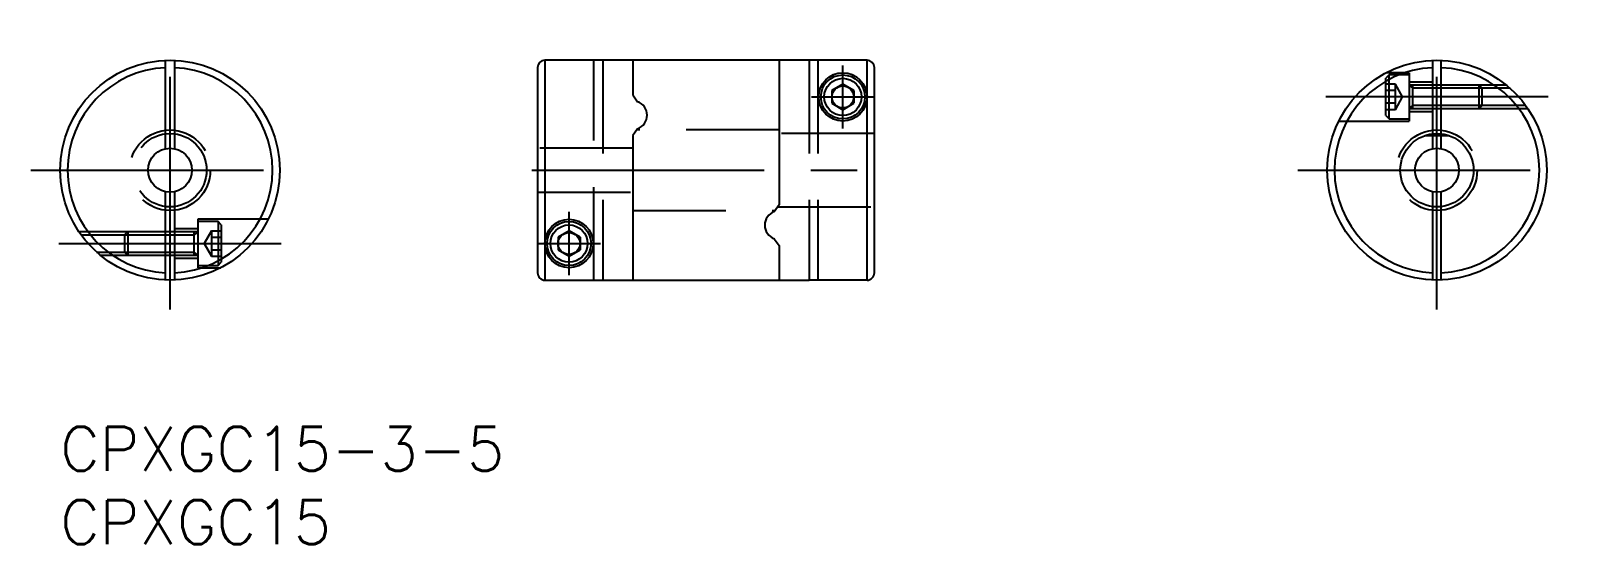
# Model space of a CAD drawing. Extents: x -2 to 104, y -8 to 27.
import ezdxf

# ---------------------------------------------------------------- set-up
doc = ezdxf.new("R2010")
doc.units = 0
doc.header["$LTSCALE"] = 0.5
doc.linetypes.add('CENTER', pattern=[50.8, 31.75, -6.35, 6.35, -6.35])
doc.linetypes.add('DASHED', pattern=[19.05, 12.7, -6.35])
for name, color, linetype in [('MSM_CENTER', 1, 'CENTER'), ('MSM_CONTINUOUS', 7, 'CONTINUOUS'), ('MSM_DASHED', 4, 'DASHED'), ('MSM_NARROW', 5, 'CONTINUOUS'), ('MSM_PART_NUMBER', 7, 'CONTINUOUS')]:
    doc.layers.add(name, color=color, linetype=linetype)
doc.styles.get("Standard").update_dxf_attribs({"font": 'txt.shx', "height": 3, "bigfont": 'bigfont.shx'})

# ---------------------------------------------------------------- blocks, each defined once
blk = doc.blocks.new('*U19')
at = {"layer": 'MSM_PART_NUMBER'}
blk.add_text('CPXGC15-3-5', height=3, dxfattribs=at).set_placement((0, -3))
blk = doc.blocks.new('*U20')
at = {"layer": 'MSM_PART_NUMBER'}
blk.add_text('CPXGC15', height=3, dxfattribs=at).set_placement((0, -8))

msp = doc.modelspace()

# ---------------------------------------------------------------- linework, layer by layer
at = {"layer": 'MSM_CENTER'}
for p, q in [((7.5, 8), (7.5, 27)), ((94.02, 8), (94.02, 27)), ((53.45, 20.35), (53.45, 24.65)), ((51.3, 22.5), (55.6, 22.5)), ((101.61, 22.5), (86.43, 22.5)), ((-2, 17.5), (17, 17.5)), ((32.21, 17.5), (55.99, 17.5)), ((84.52, 17.5), (103.52, 17.5)), ((34.75, 10.35), (34.75, 14.65)), ((-0.09, 12.5), (15.09, 12.5)), ((32.6, 12.5), (36.9, 12.5))]:
    msp.add_line(p, q, dxfattribs=at)
at = {"layer": 'MSM_CONTINUOUS'}
for p, q in [((7.2, 18.97), (7.2, 24.99)), ((7.8, 24.99), (7.8, 18.97)), ((32.6, 24.5), (32.6, 10.5)), ((33.1, 25), (33.1, 10)), ((55.1, 25), (33.1, 25)), ((39.1, 25), (39.1, 22.64)), ((49.1, 25), (49.1, 15.14)), ((55.1, 10), (55.1, 25)), ((55.6, 10.51), (55.6, 24.5)), ((93.72, 24.99), (93.72, 19.98)), ((94.32, 19.98), (94.32, 24.99)), ((53.45, 23.37), (52.7, 22.93)), ((54.2, 22.93), (53.45, 23.37)), ((94.32, 23.3), (93.72, 23.3)), ((39.1, 22.64), (39.43, 22.17)), ((52.7, 22.93), (52.7, 22.07)), ((54.2, 22.93), (54.2, 22.07)), ((52.7, 22.07), (53.45, 21.63)), ((53.45, 21.63), (54.2, 22.07)), ((93.72, 21.7), (94.32, 21.7)), ((39.43, 20.33), (39.1, 19.86)), ((39.1, 19.86), (39.1, 10)), ((93.2, 19.86), (94.85, 19.86)), ((7.2, 10.01), (7.2, 16.03)), ((7.8, 16.03), (7.8, 10.01)), ((49.1, 15.14), (48.77, 14.67)), ((93.72, 15.02), (93.72, 10.01)), ((94.32, 10.01), (94.32, 15.02)), ((7.8, 13.3), (7.2, 13.3)), ((34.75, 13.37), (34, 12.93)), ((34, 12.93), (34, 12.07)), ((35.5, 12.93), (34.75, 13.37)), ((35.5, 12.93), (35.5, 12.07)), ((48.77, 12.83), (49.1, 12.36)), ((7.2, 11.7), (7.8, 11.7)), ((34, 12.07), (34.75, 11.63)), ((34.75, 11.63), (35.5, 12.07)), ((49.1, 12.36), (49.1, 10)), ((33.1, 10), (37.05, 10)), ((37.05, 10), (39.1, 10)), ((39.1, 10), (49.1, 10)), ((49.1, 10), (51.15, 10)), ((55.1, 10), (51.15, 10))]:
    msp.add_line(p, q, dxfattribs=at)
for centre, radius in [((7.5, 17.5), 7.5), ((94.02, 17.5), 7.5), ((53.45, 22.5), 1.65), ((53.45, 22.5), 1.5), ((53.45, 22.5), 1.27), ((53.45, 22.5), 0.75), ((7.5, 17.5), 1.5), ((94.02, 17.5), 2.5), ((94.02, 17.5), 1.5), ((34.75, 12.5), 1.65), ((34.75, 12.5), 1.5), ((34.75, 12.5), 1.27), ((34.75, 12.5), 0.75)]:
    msp.add_circle(centre, radius, dxfattribs=at)
for centre, radius, start, end in [((7.5, 17.5), 7, 92.4563, 267.5437), ((7.5, 17.5), 7, 272.4563, 87.5437), ((33.1, 24.5), 0.504, 90.5029, 179.5462), ((55.1, 24.5), 0.504, 0.4671, 89.4987), ((94.02, 17.5), 7, 92.4563, 267.5437), ((94.02, 17.5), 7, 272.4563, 87.5437), ((39.1, 21.25), 0.98, 289.5847, 70.4153), ((49.1, 13.75), 0.98, 109.5847, 250.4153), ((33.1, 10.5), 0.5, 179.974, 269.9769), ((55.1, 10.5), 0.5, 270.0276, 0.7046)]:
    msp.add_arc(centre, radius, start, end, dxfattribs=at)
at = {"layer": 'MSM_DASHED'}
for p, q in [((36.45, 10), (36.45, 25)), ((37.05, 25), (37.05, 10)), ((51.15, 25), (51.15, 10)), ((51.75, 25), (51.75, 10)), ((90.75, 24), (90.52, 23.78)), ((90.52, 21.23), (90.52, 23.78)), ((91.18, 23.37), (90.52, 23.37)), ((92.12, 24.15), (90.56, 24.15)), ((90.75, 21), (90.75, 24)), ((92.12, 24), (90.75, 24)), ((91.18, 21.63), (91.18, 23.37)), ((91.68, 22.5), (91.18, 23.37)), ((92.12, 24.15), (92.12, 20.85)), ((93.72, 23.5), (92.12, 23.5)), ((93.72, 23.3), (92.12, 23.3)), ((92.12, 23.3), (92.37, 23.09)), ((92.37, 21.7), (92.37, 23.3)), ((98.78, 23.3), (94.32, 23.3)), ((97.12, 23.09), (96.91, 23.3)), ((96.91, 21.7), (96.91, 23.3)), ((91.18, 22.93), (90.52, 22.93)), ((91.18, 21.63), (91.68, 22.5)), ((93.72, 23.09), (92.37, 23.09)), ((99.03, 23.09), (94.32, 23.09)), ((97.12, 21.91), (97.12, 23.09)), ((91.18, 22.07), (90.52, 22.07)), ((91.18, 21.63), (90.52, 21.63)), ((90.52, 21.23), (90.75, 21)), ((92.12, 21.7), (92.37, 21.91)), ((92.12, 21.7), (93.72, 21.7)), ((92.12, 21.5), (93.72, 21.5)), ((93.72, 21.91), (92.37, 21.91)), ((100.09, 21.91), (94.32, 21.91)), ((94.32, 21.7), (100.24, 21.7)), ((96.91, 21.7), (97.12, 21.91)), ((49.1, 20.25), (39.38, 20.25)), ((87.31, 20.85), (92.12, 20.85)), ((90.75, 21), (92.12, 21)), ((39.1, 19), (32.6, 19)), ((55.6, 20), (49.1, 20)), ((93.72, 19.98), (93.72, 18.97)), ((94.32, 18.97), (94.32, 19.98)), ((32.6, 16), (39.1, 16)), ((93.72, 16.03), (93.72, 15.02)), ((94.32, 15.02), (94.32, 16.03)), ((49, 15), (55.6, 15)), ((14.21, 14.15), (9.4, 14.15)), ((9.4, 14.15), (9.4, 10.85)), ((10.78, 14), (9.4, 14)), ((11, 13.78), (10.78, 14)), ((10.78, 14), (10.78, 11)), ((11, 13.78), (11, 11.22)), ((39.1, 14.75), (48.83, 14.75)), ((7.2, 13.3), (1.29, 13.3)), ((1.44, 13.09), (7.2, 13.09)), ((4.61, 13.3), (4.4, 13.09)), ((4.4, 13.09), (4.4, 11.91)), ((4.61, 13.3), (4.61, 11.7)), ((9.4, 13.5), (7.8, 13.5)), ((9.4, 13.3), (7.8, 13.3)), ((7.8, 13.09), (9.15, 13.09)), ((9.15, 11.7), (9.15, 13.3)), ((9.4, 13.3), (9.15, 13.09)), ((10.34, 13.37), (9.84, 12.5)), ((10.34, 13.37), (11, 13.37)), ((10.34, 13.37), (10.34, 11.63)), ((10.34, 12.93), (11, 12.93)), ((2.49, 11.91), (7.2, 11.91)), ((2.74, 11.7), (7.2, 11.7)), ((4.4, 11.91), (4.61, 11.7)), ((7.8, 11.91), (9.15, 11.91)), ((7.8, 11.7), (9.4, 11.7)), ((9.4, 11.7), (9.15, 11.91)), ((9.84, 12.5), (10.34, 11.63)), ((10.34, 12.07), (11, 12.07)), ((10.34, 11.63), (11, 11.63)), ((7.8, 11.5), (9.4, 11.5)), ((9.4, 11), (10.78, 11)), ((9.4, 10.85), (10.97, 10.85)), ((10.78, 11), (11, 11.22))]:
    msp.add_line(p, q, dxfattribs=at)
for centre, radius in [((7.5, 17.5), 2.75), ((94.02, 17.5), 2.75), ((7.5, 17.5), 2.5)]:
    msp.add_circle(centre, radius, dxfattribs=at)
at = {"layer": 'MSM_NARROW'}
for p, q in [((94.32, 23.09), (93.72, 23.09)), ((94.32, 21.91), (93.72, 21.91)), ((7.2, 13.09), (7.8, 13.09)), ((7.2, 11.91), (7.8, 11.91))]:
    msp.add_line(p, q, dxfattribs=at)

# ---------------------------------------------------------------- block references
at = {"layer": 'MSM_CONTINUOUS'}
for name in ['*U19', '*U20']:
    msp.add_blockref(name, (0, 0), dxfattribs=at)

doc.saveas('drawing.dxf')
